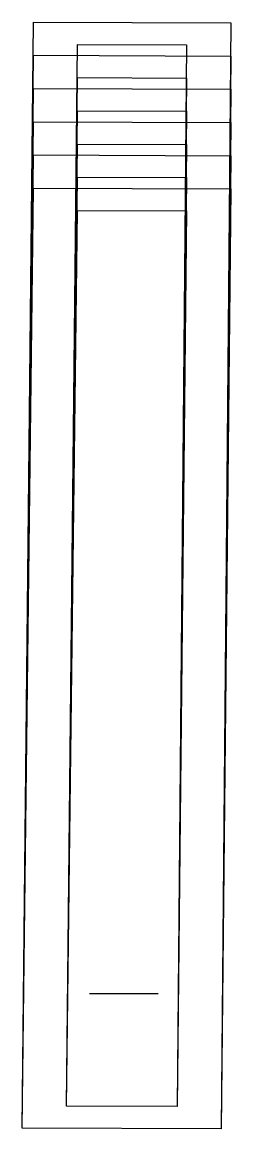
# Model space of a CAD drawing. Header units: inches. Extents: x 0 to 3.7, y 0 to 19.7.
import ezdxf

# ---------------------------------------------------------------- set-up
doc = ezdxf.new("R2010")
doc.units = ezdxf.units.IN

msp = doc.modelspace()

# ---------------------------------------------------------------- linework, layer by layer
at = {"layer": 'T001L001'}
for points in [[(0, 0.015), (0.205, 19.684), (3.719, 19.671), (3.546, 0), (0, 0.015)], [(0, 0.015), (0.205, 19.094), (3.719, 19.08), (3.546, 0), (0, 0.015)], [(0.792, 0.405), (0.988, 19.288), (2.928, 19.28), (2.762, 0.397), (0.792, 0.405)], [(0, 0.015), (0.205, 18.503), (3.72, 18.489), (3.546, 0), (0, 0.015)], [(0.792, 0.405), (0.988, 18.697), (2.928, 18.689), (2.762, 0.397), (0.792, 0.405)], [(0, 0.015), (0.205, 17.913), (3.72, 17.899), (3.546, 0), (0, 0.015)], [(0.792, 0.405), (0.988, 18.106), (2.928, 18.099), (2.762, 0.397), (0.792, 0.405)], [(0, 0.015), (0.205, 17.322), (3.72, 17.308), (3.546, 0), (0, 0.015)], [(0.792, 0.405), (0.988, 17.516), (2.928, 17.508), (2.762, 0.397), (0.792, 0.405)], [(0.792, 0.405), (0.988, 16.925), (2.928, 16.918), (2.762, 0.397), (0.792, 0.405)], [(0, 0.015), (0.205, 16.731), (3.72, 16.717), (3.546, 0), (0, 0.015)], [(0.792, 0.405), (0.988, 16.335), (2.928, 16.327), (2.762, 0.397), (0.792, 0.405)], [(1.201, 2.406), (2.422, 2.406)]]:
    msp.add_lwpolyline(points, dxfattribs=at)

doc.saveas('drawing.dxf')
